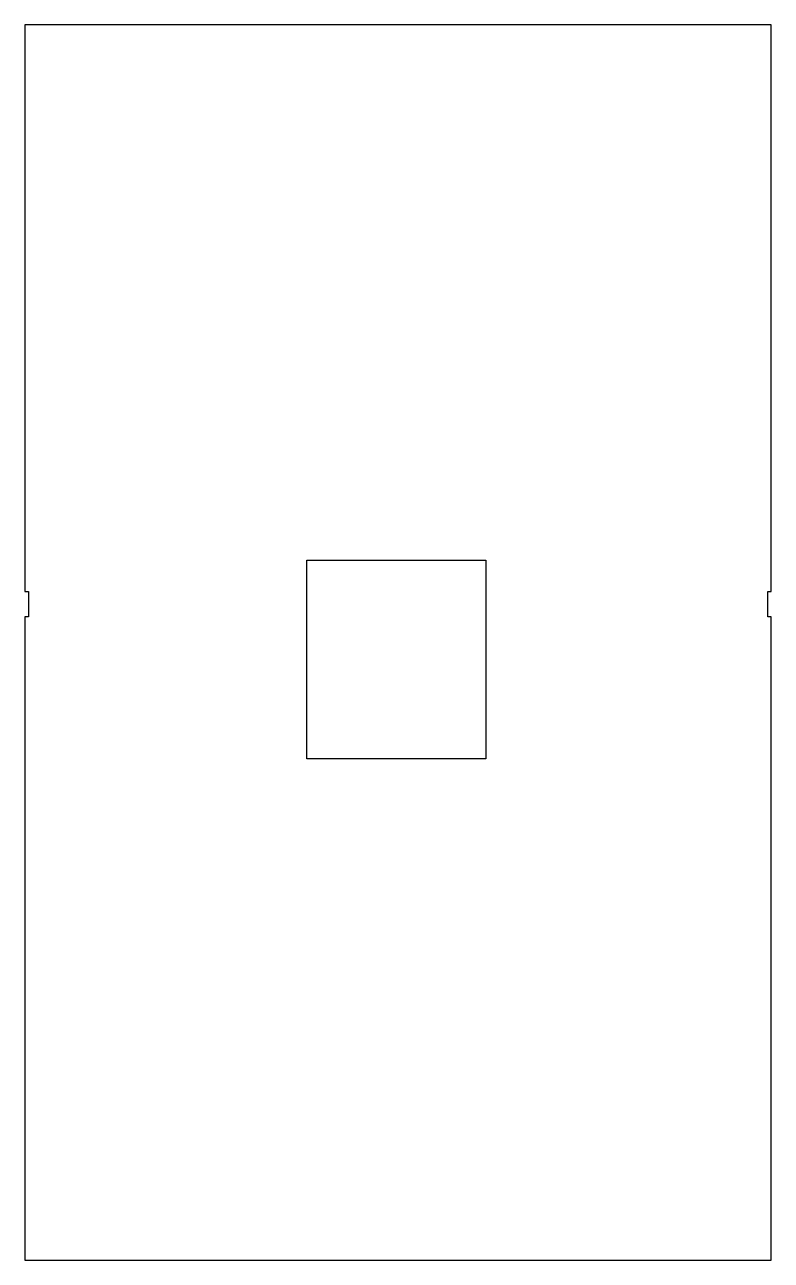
# Model space of a CAD drawing. Header units: inches. Extents: x -13.3 to 15.7, y -11.3 to 36.7.
import ezdxf

# ---------------------------------------------------------------- set-up
doc = ezdxf.new("R2010")
doc.units = ezdxf.units.IN
doc.layers.get('0').update_dxf_attribs({"linetype": 'CONTINUOUS'})

msp = doc.modelspace()

# ---------------------------------------------------------------- linework, layer by layer
for points in [[(-13.289, 14.72), (-13.139, 14.72), (-13.139, 13.737), (-13.289, 13.737), (-13.289, -11.263), (15.711, -11.263), (15.711, 13.737), (15.571, 13.737), (15.571, 14.72), (15.711, 14.72), (15.711, 36.737), (-13.289, 36.737)], [(-2.333, 8.215), (-2.333, 15.94), (4.622, 15.94), (4.622, 8.215)]]:
    msp.add_lwpolyline(points, close=True)

doc.saveas('drawing.dxf')
